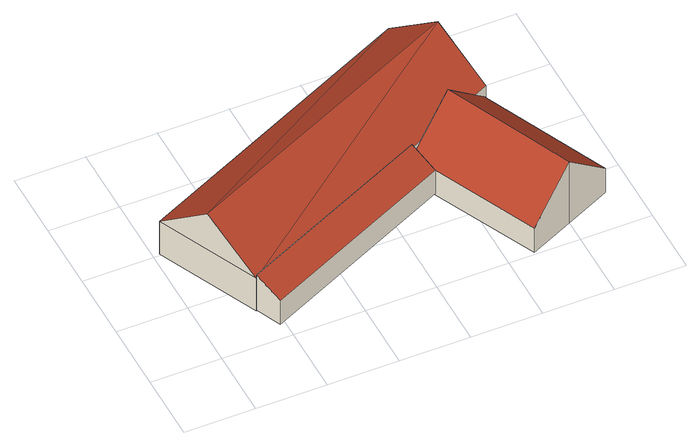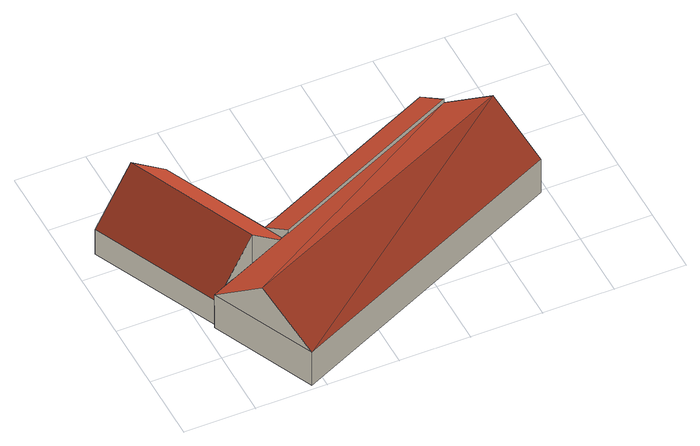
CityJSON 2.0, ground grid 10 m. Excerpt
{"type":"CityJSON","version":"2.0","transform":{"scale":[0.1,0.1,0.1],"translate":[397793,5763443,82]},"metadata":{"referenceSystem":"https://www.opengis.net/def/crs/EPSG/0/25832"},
"CityObjects":{
"building1":{"type":"Building","attributes":{"Gemeindeschluessel":"05566004","Geometrietyp2DReferenz":"3000","function":"51009_1610","roofType":"2100","measuredHeight":6.22},"geometry":[{"type":"Solid","lod":"2","boundaries":[[[[0,1,2,3]],[[4,5,1,0]],[[6,7,5,4]],[[3,2,7,6]],[[4,0,3,6]],[[1,5,7,2]]]],"semantics":{"surfaces":[{"type":"WallSurface"},{"type":"RoofSurface"},{"type":"GroundSurface"}],"values":[[0,0,0,0,1,2]]}}]},
"building2":{"type":"Building","attributes":{"Gemeindeschluessel":"05566004","Geometrietyp2DReferenz":"3000","function":"31001_2700"},"children":["building2-1","building2-2"]},
"building2-1":{"type":"BuildingPart","attributes":{"roofType":"3100","measuredHeight":10.81},"parents":["building2"],"geometry":[{"type":"Solid","lod":"2","boundaries":[[[[8,9,10,11]],[[12,13,9,8]],[[0,14,13,12]],[[15,16,14,0]],[[17,18,19,20]],[[11,10,18,17]],[[21,15,0,12,8,22]],[[11,17,20,23,22,8]],[[9,13,14,16,24,19,18,10]],[[21,22,25]],[[16,15,21,25,24]],[[25,22,23]],[[25,23,20,19,24]]]],"semantics":{"surfaces":[{"type":"WallSurface"},{"type":"RoofSurface"},{"type":"GroundSurface"},{"type":"ClosureSurface"}],"values":[[0,0,0,0,0,0,1,1,2,0,3,0,3]]}}]},
"building2-2":{"type":"BuildingPart","attributes":{"roofType":"3100","measuredHeight":12.1},"parents":["building2"],"geometry":[{"type":"Solid","lod":"2","boundaries":[[[[26,20,19,27,28]],[[29,30,16,15,31]],[[32,33,30,29]],[[34,35,33,32]],[[28,27,35,34]],[[36,28,37]],[[34,37,28]],[[38,31,21,25,23,26,36,32]],[[32,36,37]],[[38,32,29]],[[38,29,31]],[[36,26,28]],[[37,34,32]],[[19,24,16,30,33,35,27]],[[26,23,20]],[[21,31,15]],[[24,25,21,15,16]],[[19,20,23,25,24]]]],"semantics":{"surfaces":[{"type":"WallSurface"},{"type":"RoofSurface"},{"type":"GroundSurface"},{"type":"ClosureSurface"}],"values":[[0,0,0,0,0,1,1,1,1,0,0,0,0,2,0,0,3,3]]}}]}
},
"vertices":[
[369,150,46],[369,150,5],[353,186,5],[353,186,67],[92,22,46],[92,22,5],[76,58,67],[76,58,5],
[500,32,111],[500,32,3],[564,62,3],[564,62,46],[437,3,46],[437,3,3],[369,150,3],[353,185,46],[353,185,3],[481,244,46],[481,244,3],[485,246,3],[485,246,42],[368,192,61],[417,215,111],[466,237,61],[417,215,3],[417,215,61],
[485,246,61],[418,392,3],[418,392,61],[353,186,61],[353,186,3],[353,185,61],[76,58,61],[76,58,3],[9,203,61],[9,203,3],[452,319,124],[42,131,124],[353,186,62]
]}
